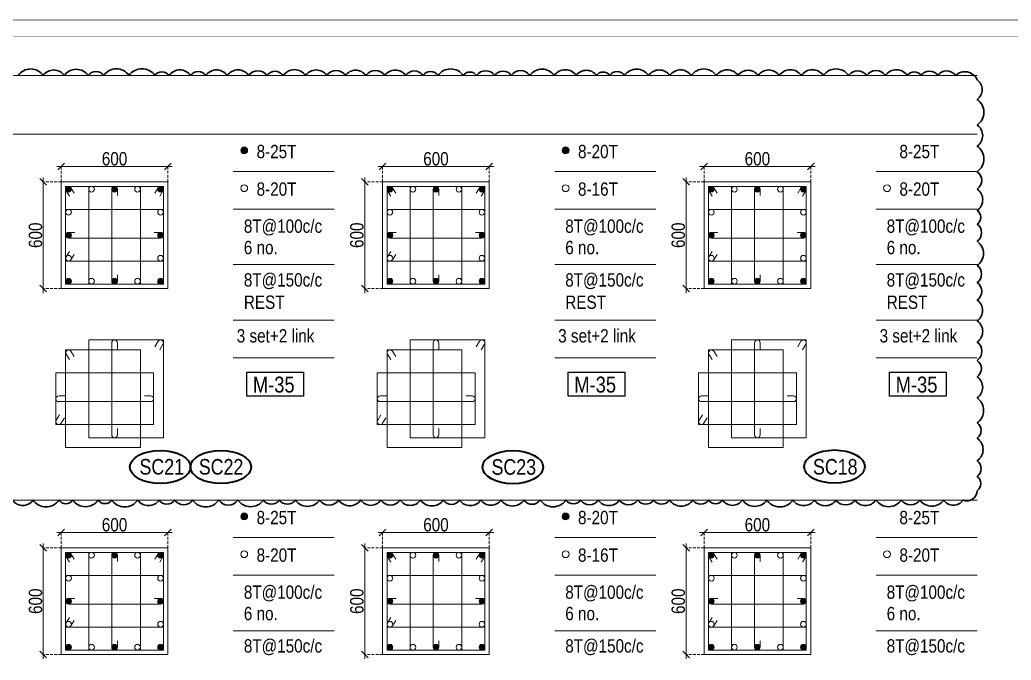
# Model space of a CAD drawing. Header units: millimetres. Extents: x 1112055 to 3390982, y -148532 to 766891.
# Drawn here: x 2200207 to 2222517, y -43327 to -28911 of the extents above; entities that cross this region are included whole.
import ezdxf
from ezdxf.enums import TextEntityAlignment as Align

# ---------------------------------------------------------------- set-up
doc = ezdxf.new("R2010")
doc.units = ezdxf.units.MM
doc.header["$PDMODE"] = 35
doc.header["$PDSIZE"] = -25
doc.linetypes.add('DASHED2', pattern=[0.375, 0.25, -0.125])
doc.linetypes.add('Hidden', pattern=[9.525, 6.35, -3.175])
for name, color, linetype, lineweight in [('B COL. SIZE DIM', 220, 'Continuous', 25), ('B COLSCH', 204, 'Continuous', 20), ('B COLUMN', 1, 'Hidden', 9), ('B STEEL', 34, 'Continuous', 15), ('B TITLE BLOCK', 250, 'Continuous', 0)]:
    doc.layers.add(name, color=color, linetype=linetype, lineweight=lineweight)
doc.layers.add('B TEXT', color=7, linetype='Continuous')
doc.styles.add('dim inside', font='romans.shx', dxfattribs={"width": 0.8, "height": 125})
doc.styles.add('SWINC', font='swissc.ttf')
doc.dimstyles.new('dim inside', dxfattribs={"dimtxt": 125, "dimasz": 100, "dimexe": 0, "dimexo": 0, "dimgap": 10, "dimtad": 0, "dimdec": 0, "dimzin": 0, "dimdsep": 46, "dimtxsty": 'dim inside', "dimblk": 'SMALL', "dimcen": 0.09, "dimadec": 0, "dimazin": 0, "dimtfac": 1, "dimtdec": 0, "dimtofl": 0, "dimtmove": 0, "dimatfit": 3, "dimfxl": 1, "dimtolj": 1, "dimtzin": 0, "dimarcsym": 2})

# ---------------------------------------------------------------- blocks, each defined once
blk = doc.blocks.new('_Oblique')
at = {"color": 0, "linetype": 'ByBlock', "lineweight": -2}
blk.add_line((-0.5, -0.5), (0.5, 0.5), dxfattribs=at)
blk = doc.blocks.new('*D4021')
at = {"layer": 'B COL. SIZE DIM', "color": 250, "lineweight": 9, "ltscale": 250, "transparency": 16777216}
blk.add_line((2208272, -40455), (2210872, -40455), dxfattribs=at)
at = {"layer": 'B COL. SIZE DIM', "color": 250, "linetype": 'DASHED2', "lineweight": 9, "ltscale": 250, "transparency": 16777216}
for p, q in [((2208372, -40800), (2208372, -40455)), ((2210772, -40800), (2210772, -40455))]:
    blk.add_line(p, q, dxfattribs=at)
at = {"layer": 'Defpoints', "color": 0, "transparency": 16777216}
for p in [(2210772, -40455), (2208372, -40800), (2210772, -40800)]:
    blk.add_point(p, dxfattribs=at)
at = {"layer": 'B COL. SIZE DIM', "color": 250, "lineweight": 9, "transparency": 16777216, "xscale": 150, "yscale": 150, "zscale": 150, "rotation": 180}
blk.add_blockref('_Oblique', (2208372, -40455), dxfattribs=at)
at = {"layer": 'B COL. SIZE DIM', "color": 250, "lineweight": 9, "transparency": 16777216, "xscale": 150, "yscale": 150, "zscale": 150}
blk.add_blockref('_Oblique', (2210772, -40455), dxfattribs=at)
at = {"layer": 'B COL. SIZE DIM', "color": 6, "transparency": 16777216, "insert": (2209572, -40280), "char_height": 300, "attachment_point": 5, "style": 'SWINC'}
blk.add_mtext('\\A1;600', dxfattribs=at)
blk = doc.blocks.new('*D4022')
at = {"layer": 'B COL. SIZE DIM', "color": 250, "lineweight": 9, "ltscale": 250, "transparency": 16777216}
blk.add_line((2207968, -40700), (2207968, -43300), dxfattribs=at)
at = {"layer": 'B COL. SIZE DIM', "color": 250, "linetype": 'DASHED2', "lineweight": 9, "ltscale": 250, "transparency": 16777216}
for p, q in [((2208372, -40800), (2207968, -40800)), ((2208372, -43200), (2207968, -43200))]:
    blk.add_line(p, q, dxfattribs=at)
at = {"layer": 'Defpoints', "color": 0, "transparency": 16777216}
for p in [(2208372, -40800), (2207968, -43200), (2208372, -43200)]:
    blk.add_point(p, dxfattribs=at)
at = {"layer": 'B COL. SIZE DIM', "color": 250, "lineweight": 9, "transparency": 16777216, "xscale": 150, "yscale": 150, "zscale": 150}
for p, rotation in [((2207968, -40800), 90), ((2207968, -43200), 270)]:
    blk.add_blockref('_Oblique', p, dxfattribs=dict(at, rotation=rotation))
at = {"layer": 'B COL. SIZE DIM', "color": 6, "transparency": 16777216, "insert": (2207793, -42000), "char_height": 300, "attachment_point": 5, "rotation": 90, "style": 'SWINC'}
blk.add_mtext('\\A1;600', dxfattribs=at)
blk = doc.blocks.new('*D3967')
at = {"layer": 'B COL. SIZE DIM', "color": 250, "lineweight": 9, "ltscale": 250, "transparency": 16777216}
blk.add_line((2201039, -40455), (2203639, -40455), dxfattribs=at)
at = {"layer": 'B COL. SIZE DIM', "color": 250, "linetype": 'DASHED2', "lineweight": 9, "ltscale": 250, "transparency": 16777216}
for p, q in [((2201139, -40800), (2201139, -40455)), ((2203539, -40800), (2203539, -40455))]:
    blk.add_line(p, q, dxfattribs=at)
at = {"layer": 'Defpoints', "color": 0, "transparency": 16777216}
for p in [(2203539, -40455), (2201139, -40800), (2203539, -40800)]:
    blk.add_point(p, dxfattribs=at)
at = {"layer": 'B COL. SIZE DIM', "color": 250, "lineweight": 9, "transparency": 16777216, "xscale": 150, "yscale": 150, "zscale": 150, "rotation": 180}
blk.add_blockref('_Oblique', (2201139, -40455), dxfattribs=at)
at = {"layer": 'B COL. SIZE DIM', "color": 250, "lineweight": 9, "transparency": 16777216, "xscale": 150, "yscale": 150, "zscale": 150}
blk.add_blockref('_Oblique', (2203539, -40455), dxfattribs=at)
at = {"layer": 'B COL. SIZE DIM', "color": 6, "transparency": 16777216, "insert": (2202339, -40280), "char_height": 300, "attachment_point": 5, "style": 'SWINC'}
blk.add_mtext('\\A1;600', dxfattribs=at)
blk = doc.blocks.new('*D3968')
at = {"layer": 'B COL. SIZE DIM', "color": 250, "lineweight": 9, "ltscale": 250, "transparency": 16777216}
blk.add_line((2200735, -40700), (2200735, -43300), dxfattribs=at)
at = {"layer": 'B COL. SIZE DIM', "color": 250, "linetype": 'DASHED2', "lineweight": 9, "ltscale": 250, "transparency": 16777216}
for p, q in [((2201139, -40800), (2200735, -40800)), ((2201139, -43200), (2200735, -43200))]:
    blk.add_line(p, q, dxfattribs=at)
at = {"layer": 'Defpoints', "color": 0, "transparency": 16777216}
for p in [(2201139, -40800), (2200735, -43200), (2201139, -43200)]:
    blk.add_point(p, dxfattribs=at)
at = {"layer": 'B COL. SIZE DIM', "color": 250, "lineweight": 9, "transparency": 16777216, "xscale": 150, "yscale": 150, "zscale": 150}
for p, rotation in [((2200735, -40800), 90), ((2200735, -43200), 270)]:
    blk.add_blockref('_Oblique', p, dxfattribs=dict(at, rotation=rotation))
at = {"layer": 'B COL. SIZE DIM', "color": 6, "transparency": 16777216, "insert": (2200560, -42000), "char_height": 300, "attachment_point": 5, "rotation": 90, "style": 'SWINC'}
blk.add_mtext('\\A1;600', dxfattribs=at)
blk = doc.blocks.new('*D3975')
at = {"layer": 'B COL. SIZE DIM', "color": 250, "lineweight": 9, "ltscale": 250, "transparency": 16777216}
blk.add_line((2215506, -40455), (2218106, -40455), dxfattribs=at)
at = {"layer": 'B COL. SIZE DIM', "color": 250, "linetype": 'DASHED2', "lineweight": 9, "ltscale": 250, "transparency": 16777216}
for p, q in [((2215606, -40800), (2215606, -40455)), ((2218006, -40800), (2218006, -40455))]:
    blk.add_line(p, q, dxfattribs=at)
at = {"layer": 'Defpoints', "color": 0, "transparency": 16777216}
for p in [(2218006, -40455), (2215606, -40800), (2218006, -40800)]:
    blk.add_point(p, dxfattribs=at)
at = {"layer": 'B COL. SIZE DIM', "color": 250, "lineweight": 9, "transparency": 16777216, "xscale": 150, "yscale": 150, "zscale": 150, "rotation": 180}
blk.add_blockref('_Oblique', (2215606, -40455), dxfattribs=at)
at = {"layer": 'B COL. SIZE DIM', "color": 250, "lineweight": 9, "transparency": 16777216, "xscale": 150, "yscale": 150, "zscale": 150}
blk.add_blockref('_Oblique', (2218006, -40455), dxfattribs=at)
at = {"layer": 'B COL. SIZE DIM', "color": 6, "transparency": 16777216, "insert": (2216806, -40280), "char_height": 300, "attachment_point": 5, "style": 'SWINC'}
blk.add_mtext('\\A1;600', dxfattribs=at)
blk = doc.blocks.new('*D3976')
at = {"layer": 'B COL. SIZE DIM', "color": 250, "lineweight": 9, "ltscale": 250, "transparency": 16777216}
blk.add_line((2215202, -40700), (2215202, -43300), dxfattribs=at)
at = {"layer": 'B COL. SIZE DIM', "color": 250, "linetype": 'DASHED2', "lineweight": 9, "ltscale": 250, "transparency": 16777216}
for p, q in [((2215606, -40800), (2215202, -40800)), ((2215606, -43200), (2215202, -43200))]:
    blk.add_line(p, q, dxfattribs=at)
at = {"layer": 'Defpoints', "color": 0, "transparency": 16777216}
for p in [(2215606, -40800), (2215202, -43200), (2215606, -43200)]:
    blk.add_point(p, dxfattribs=at)
at = {"layer": 'B COL. SIZE DIM', "color": 250, "lineweight": 9, "transparency": 16777216, "xscale": 150, "yscale": 150, "zscale": 150}
for p, rotation in [((2215202, -40800), 90), ((2215202, -43200), 270)]:
    blk.add_blockref('_Oblique', p, dxfattribs=dict(at, rotation=rotation))
at = {"layer": 'B COL. SIZE DIM', "color": 6, "transparency": 16777216, "insert": (2215027, -42000), "char_height": 300, "attachment_point": 5, "rotation": 90, "style": 'SWINC'}
blk.add_mtext('\\A1;600', dxfattribs=at)
blk = doc.blocks.new('*D3879')
at = {"layer": 'B COL. SIZE DIM', "color": 250, "lineweight": 9, "ltscale": 250, "transparency": 16777216}
blk.add_line((2208272, -32216), (2210872, -32216), dxfattribs=at)
at = {"layer": 'B COL. SIZE DIM', "color": 250, "linetype": 'DASHED2', "lineweight": 9, "ltscale": 250, "transparency": 16777216}
for p, q in [((2208372, -32561), (2208372, -32216)), ((2210772, -32561), (2210772, -32216))]:
    blk.add_line(p, q, dxfattribs=at)
at = {"layer": 'Defpoints', "color": 0, "transparency": 16777216}
for p in [(2210772, -32216), (2208372, -32561), (2210772, -32561)]:
    blk.add_point(p, dxfattribs=at)
at = {"layer": 'B COL. SIZE DIM', "color": 250, "lineweight": 9, "transparency": 16777216, "xscale": 150, "yscale": 150, "zscale": 150, "rotation": 180}
blk.add_blockref('_Oblique', (2208372, -32216), dxfattribs=at)
at = {"layer": 'B COL. SIZE DIM', "color": 250, "lineweight": 9, "transparency": 16777216, "xscale": 150, "yscale": 150, "zscale": 150}
blk.add_blockref('_Oblique', (2210772, -32216), dxfattribs=at)
at = {"layer": 'B COL. SIZE DIM', "color": 6, "transparency": 16777216, "insert": (2209572, -32041), "char_height": 300, "attachment_point": 5, "style": 'SWINC'}
blk.add_mtext('\\A1;600', dxfattribs=at)
blk = doc.blocks.new('*D3880')
at = {"layer": 'B COL. SIZE DIM', "color": 250, "lineweight": 9, "ltscale": 250, "transparency": 16777216}
blk.add_line((2207968, -32461), (2207968, -35061), dxfattribs=at)
at = {"layer": 'B COL. SIZE DIM', "color": 250, "linetype": 'DASHED2', "lineweight": 9, "ltscale": 250, "transparency": 16777216}
for p, q in [((2208372, -32561), (2207968, -32561)), ((2208372, -34961), (2207968, -34961))]:
    blk.add_line(p, q, dxfattribs=at)
at = {"layer": 'Defpoints', "color": 0, "transparency": 16777216}
for p in [(2208372, -32561), (2207968, -34961), (2208372, -34961)]:
    blk.add_point(p, dxfattribs=at)
at = {"layer": 'B COL. SIZE DIM', "color": 250, "lineweight": 9, "transparency": 16777216, "xscale": 150, "yscale": 150, "zscale": 150}
for p, rotation in [((2207968, -32561), 90), ((2207968, -34961), 270)]:
    blk.add_blockref('_Oblique', p, dxfattribs=dict(at, rotation=rotation))
at = {"layer": 'B COL. SIZE DIM', "color": 6, "transparency": 16777216, "insert": (2207793, -33761), "char_height": 300, "attachment_point": 5, "rotation": 90, "style": 'SWINC'}
blk.add_mtext('\\A1;600', dxfattribs=at)
blk = doc.blocks.new('*D3901')
at = {"layer": 'B COL. SIZE DIM', "color": 250, "lineweight": 9, "ltscale": 250, "transparency": 16777216}
blk.add_line((2201039, -32216), (2203639, -32216), dxfattribs=at)
at = {"layer": 'B COL. SIZE DIM', "color": 250, "linetype": 'DASHED2', "lineweight": 9, "ltscale": 250, "transparency": 16777216}
for p, q in [((2201139, -32561), (2201139, -32216)), ((2203539, -32561), (2203539, -32216))]:
    blk.add_line(p, q, dxfattribs=at)
at = {"layer": 'Defpoints', "color": 0, "transparency": 16777216}
for p in [(2203539, -32216), (2201139, -32561), (2203539, -32561)]:
    blk.add_point(p, dxfattribs=at)
at = {"layer": 'B COL. SIZE DIM', "color": 250, "lineweight": 9, "transparency": 16777216, "xscale": 150, "yscale": 150, "zscale": 150, "rotation": 180}
blk.add_blockref('_Oblique', (2201139, -32216), dxfattribs=at)
at = {"layer": 'B COL. SIZE DIM', "color": 250, "lineweight": 9, "transparency": 16777216, "xscale": 150, "yscale": 150, "zscale": 150}
blk.add_blockref('_Oblique', (2203539, -32216), dxfattribs=at)
at = {"layer": 'B COL. SIZE DIM', "color": 6, "transparency": 16777216, "insert": (2202339, -32041), "char_height": 300, "attachment_point": 5, "style": 'SWINC'}
blk.add_mtext('\\A1;600', dxfattribs=at)
blk = doc.blocks.new('*D3902')
at = {"layer": 'B COL. SIZE DIM', "color": 250, "lineweight": 9, "ltscale": 250, "transparency": 16777216}
blk.add_line((2200735, -32461), (2200735, -35061), dxfattribs=at)
at = {"layer": 'B COL. SIZE DIM', "color": 250, "linetype": 'DASHED2', "lineweight": 9, "ltscale": 250, "transparency": 16777216}
for p, q in [((2201139, -32561), (2200735, -32561)), ((2201139, -34961), (2200735, -34961))]:
    blk.add_line(p, q, dxfattribs=at)
at = {"layer": 'Defpoints', "color": 0, "transparency": 16777216}
for p in [(2201139, -32561), (2200735, -34961), (2201139, -34961)]:
    blk.add_point(p, dxfattribs=at)
at = {"layer": 'B COL. SIZE DIM', "color": 250, "lineweight": 9, "transparency": 16777216, "xscale": 150, "yscale": 150, "zscale": 150}
for p, rotation in [((2200735, -32561), 90), ((2200735, -34961), 270)]:
    blk.add_blockref('_Oblique', p, dxfattribs=dict(at, rotation=rotation))
at = {"layer": 'B COL. SIZE DIM', "color": 6, "transparency": 16777216, "insert": (2200560, -33761), "char_height": 300, "attachment_point": 5, "rotation": 90, "style": 'SWINC'}
blk.add_mtext('\\A1;600', dxfattribs=at)
blk = doc.blocks.new('*D3903')
at = {"layer": 'B COL. SIZE DIM', "color": 250, "lineweight": 9, "ltscale": 250, "transparency": 16777216}
blk.add_line((2215506, -32216), (2218106, -32216), dxfattribs=at)
at = {"layer": 'B COL. SIZE DIM', "color": 250, "linetype": 'DASHED2', "lineweight": 9, "ltscale": 250, "transparency": 16777216}
for p, q in [((2215606, -32561), (2215606, -32216)), ((2218006, -32561), (2218006, -32216))]:
    blk.add_line(p, q, dxfattribs=at)
at = {"layer": 'Defpoints', "color": 0, "transparency": 16777216}
for p in [(2218006, -32216), (2215606, -32561), (2218006, -32561)]:
    blk.add_point(p, dxfattribs=at)
at = {"layer": 'B COL. SIZE DIM', "color": 250, "lineweight": 9, "transparency": 16777216, "xscale": 150, "yscale": 150, "zscale": 150, "rotation": 180}
blk.add_blockref('_Oblique', (2215606, -32216), dxfattribs=at)
at = {"layer": 'B COL. SIZE DIM', "color": 250, "lineweight": 9, "transparency": 16777216, "xscale": 150, "yscale": 150, "zscale": 150}
blk.add_blockref('_Oblique', (2218006, -32216), dxfattribs=at)
at = {"layer": 'B COL. SIZE DIM', "color": 6, "transparency": 16777216, "insert": (2216806, -32041), "char_height": 300, "attachment_point": 5, "style": 'SWINC'}
blk.add_mtext('\\A1;600', dxfattribs=at)
blk = doc.blocks.new('*D3904')
at = {"layer": 'B COL. SIZE DIM', "color": 250, "lineweight": 9, "ltscale": 250, "transparency": 16777216}
blk.add_line((2215202, -32461), (2215202, -35061), dxfattribs=at)
at = {"layer": 'B COL. SIZE DIM', "color": 250, "linetype": 'DASHED2', "lineweight": 9, "ltscale": 250, "transparency": 16777216}
for p, q in [((2215606, -32561), (2215202, -32561)), ((2215606, -34961), (2215202, -34961))]:
    blk.add_line(p, q, dxfattribs=at)
at = {"layer": 'Defpoints', "color": 0, "transparency": 16777216}
for p in [(2215606, -32561), (2215202, -34961), (2215606, -34961)]:
    blk.add_point(p, dxfattribs=at)
at = {"layer": 'B COL. SIZE DIM', "color": 250, "lineweight": 9, "transparency": 16777216, "xscale": 150, "yscale": 150, "zscale": 150}
for p, rotation in [((2215202, -32561), 90), ((2215202, -34961), 270)]:
    blk.add_blockref('_Oblique', p, dxfattribs=dict(at, rotation=rotation))
at = {"layer": 'B COL. SIZE DIM', "color": 6, "transparency": 16777216, "insert": (2215027, -33761), "char_height": 300, "attachment_point": 5, "rotation": 90, "style": 'SWINC'}
blk.add_mtext('\\A1;600', dxfattribs=at)

msp = doc.modelspace()

# ---------------------------------------------------------------- hatches: boundary and pattern name
at = {"layer": 'B STEEL', "lineweight": 9, "ltscale": 0.5}
h = msp.add_hatch(color=34, dxfattribs=at)
edge = h.paths.add_edge_path()
edge.add_arc((2205257, -31851.4), 76.8, 0, 360)
h = msp.add_hatch(color=34, dxfattribs=at)
edge = h.paths.add_edge_path()
edge.add_arc((2212490.5, -31851.4), 76.8, 0, 360)
h = msp.add_hatch(color=34, dxfattribs=at)
edge = h.paths.add_edge_path()
edge.add_arc((2201302.6, -32724.6), 64, 0, 360)
h = msp.add_hatch(color=34, dxfattribs=at)
edge = h.paths.add_edge_path()
edge.add_arc((2202338.6, -32724.6), 64, 180, 540, ccw=False)
h = msp.add_hatch(color=34, dxfattribs=at)
edge = h.paths.add_edge_path()
edge.add_arc((2203374.6, -32724.6), 64, 180, 540, ccw=False)
h = msp.add_hatch(color=34, dxfattribs=at)
edge = h.paths.add_edge_path()
edge.add_arc((2208536.2, -32724.6), 64, 0, 360)
h = msp.add_hatch(color=34, dxfattribs=at)
edge = h.paths.add_edge_path()
edge.add_arc((2209572.2, -32724.6), 64, 180, 540, ccw=False)
h = msp.add_hatch(color=34, dxfattribs=at)
edge = h.paths.add_edge_path()
edge.add_arc((2210608.1, -32724.6), 64, 180, 540, ccw=False)
h = msp.add_hatch(color=34, dxfattribs=at)
edge = h.paths.add_edge_path()
edge.add_arc((2215769.7, -32724.6), 64, 0, 360)
h = msp.add_hatch(color=34, dxfattribs=at)
edge = h.paths.add_edge_path()
edge.add_arc((2216805.7, -32724.6), 64, 180, 540, ccw=False)
h = msp.add_hatch(color=34, dxfattribs=at)
edge = h.paths.add_edge_path()
edge.add_arc((2217841.7, -32724.6), 64, 180, 540, ccw=False)
h = msp.add_hatch(color=34, dxfattribs=at)
edge = h.paths.add_edge_path()
edge.add_arc((2201302.6, -33760.5), 64, 180, 540, ccw=False)
h = msp.add_hatch(color=34, dxfattribs=at)
edge = h.paths.add_edge_path()
edge.add_arc((2203374.6, -33760.5), 64, 180, 540, ccw=False)
h = msp.add_hatch(color=34, dxfattribs=at)
edge = h.paths.add_edge_path()
edge.add_arc((2208536.2, -33760.5), 64, 180, 540, ccw=False)
h = msp.add_hatch(color=34, dxfattribs=at)
edge = h.paths.add_edge_path()
edge.add_arc((2210608.1, -33760.5), 64, 180, 540, ccw=False)
h = msp.add_hatch(color=34, dxfattribs=at)
edge = h.paths.add_edge_path()
edge.add_arc((2215769.7, -33760.5), 64, 180, 540, ccw=False)
h = msp.add_hatch(color=34, dxfattribs=at)
edge = h.paths.add_edge_path()
edge.add_arc((2217841.7, -33760.5), 64, 180, 540, ccw=False)
h = msp.add_hatch(color=34, dxfattribs=at)
edge = h.paths.add_edge_path()
edge.add_arc((2201302.6, -34796.5), 64, 0, 360, ccw=False)
h = msp.add_hatch(color=34, dxfattribs=at)
edge = h.paths.add_edge_path()
edge.add_arc((2202338.6, -34796.5), 64, 180, 540, ccw=False)
h = msp.add_hatch(color=34, dxfattribs=at)
edge = h.paths.add_edge_path()
edge.add_arc((2203374.6, -34796.5), 64, -180, 180)
h = msp.add_hatch(color=34, dxfattribs=at)
edge = h.paths.add_edge_path()
edge.add_arc((2208536.2, -34796.5), 64, 0, 360, ccw=False)
h = msp.add_hatch(color=34, dxfattribs=at)
edge = h.paths.add_edge_path()
edge.add_arc((2209572.2, -34796.5), 64, 180, 540, ccw=False)
h = msp.add_hatch(color=34, dxfattribs=at)
edge = h.paths.add_edge_path()
edge.add_arc((2210608.1, -34796.5), 64, -180, 180)
h = msp.add_hatch(color=34, dxfattribs=at)
edge = h.paths.add_edge_path()
edge.add_arc((2215769.7, -34796.5), 64, 0, 360, ccw=False)
h = msp.add_hatch(color=34, dxfattribs=at)
edge = h.paths.add_edge_path()
edge.add_arc((2216805.7, -34796.5), 64, 180, 540, ccw=False)
h = msp.add_hatch(color=34, dxfattribs=at)
edge = h.paths.add_edge_path()
edge.add_arc((2217841.7, -34796.5), 64, -180, 180)
h = msp.add_hatch(color=34, dxfattribs=at)
edge = h.paths.add_edge_path()
edge.add_arc((2205257, -40091.2), 76.8, 0, 360)
h = msp.add_hatch(color=34, dxfattribs=at)
edge = h.paths.add_edge_path()
edge.add_arc((2212490.5, -40091.2), 76.8, 0, 360)
h = msp.add_hatch(color=34, dxfattribs=at)
edge = h.paths.add_edge_path()
edge.add_arc((2201302.6, -40964.4), 64, 0, 360)
h = msp.add_hatch(color=34, dxfattribs=at)
edge = h.paths.add_edge_path()
edge.add_arc((2202338.6, -40964.4), 64, 180, 540, ccw=False)
h = msp.add_hatch(color=34, dxfattribs=at)
edge = h.paths.add_edge_path()
edge.add_arc((2203374.6, -40964.4), 64, 180, 540, ccw=False)
h = msp.add_hatch(color=34, dxfattribs=at)
edge = h.paths.add_edge_path()
edge.add_arc((2208536.2, -40964.4), 64, 0, 360)
h = msp.add_hatch(color=34, dxfattribs=at)
edge = h.paths.add_edge_path()
edge.add_arc((2209572.2, -40964.4), 64, 180, 540, ccw=False)
h = msp.add_hatch(color=34, dxfattribs=at)
edge = h.paths.add_edge_path()
edge.add_arc((2210608.1, -40964.4), 64, 180, 540, ccw=False)
h = msp.add_hatch(color=34, dxfattribs=at)
edge = h.paths.add_edge_path()
edge.add_arc((2215769.7, -40964.4), 64, 0, 360)
h = msp.add_hatch(color=34, dxfattribs=at)
edge = h.paths.add_edge_path()
edge.add_arc((2216805.7, -40964.4), 64, 180, 540, ccw=False)
h = msp.add_hatch(color=34, dxfattribs=at)
edge = h.paths.add_edge_path()
edge.add_arc((2217841.7, -40964.4), 64, 180, 540, ccw=False)
h = msp.add_hatch(color=34, dxfattribs=at)
edge = h.paths.add_edge_path()
edge.add_arc((2201302.6, -42000.4), 64, 180, 540, ccw=False)
h = msp.add_hatch(color=34, dxfattribs=at)
edge = h.paths.add_edge_path()
edge.add_arc((2203374.6, -42000.4), 64, 180, 540, ccw=False)
h = msp.add_hatch(color=34, dxfattribs=at)
edge = h.paths.add_edge_path()
edge.add_arc((2208536.2, -42000.4), 64, 180, 540, ccw=False)
h = msp.add_hatch(color=34, dxfattribs=at)
edge = h.paths.add_edge_path()
edge.add_arc((2210608.1, -42000.4), 64, 180, 540, ccw=False)
h = msp.add_hatch(color=34, dxfattribs=at)
edge = h.paths.add_edge_path()
edge.add_arc((2215769.7, -42000.4), 64, 180, 540, ccw=False)
h = msp.add_hatch(color=34, dxfattribs=at)
edge = h.paths.add_edge_path()
edge.add_arc((2217841.7, -42000.4), 64, 180, 540, ccw=False)
h = msp.add_hatch(color=34, dxfattribs=at)
edge = h.paths.add_edge_path()
edge.add_arc((2201302.6, -43036.4), 64, 0, 360, ccw=False)
h = msp.add_hatch(color=34, dxfattribs=at)
edge = h.paths.add_edge_path()
edge.add_arc((2202338.6, -43036.4), 64, 180, 540, ccw=False)
h = msp.add_hatch(color=34, dxfattribs=at)
edge = h.paths.add_edge_path()
edge.add_arc((2203374.6, -43036.4), 64, -180, 180)
h = msp.add_hatch(color=34, dxfattribs=at)
edge = h.paths.add_edge_path()
edge.add_arc((2208536.2, -43036.4), 64, 0, 360, ccw=False)
h = msp.add_hatch(color=34, dxfattribs=at)
edge = h.paths.add_edge_path()
edge.add_arc((2209572.2, -43036.4), 64, 180, 540, ccw=False)
h = msp.add_hatch(color=34, dxfattribs=at)
edge = h.paths.add_edge_path()
edge.add_arc((2210608.1, -43036.4), 64, -180, 180)
h = msp.add_hatch(color=34, dxfattribs=at)
edge = h.paths.add_edge_path()
edge.add_arc((2215769.7, -43036.4), 64, 0, 360, ccw=False)
h = msp.add_hatch(color=34, dxfattribs=at)
edge = h.paths.add_edge_path()
edge.add_arc((2216805.7, -43036.4), 64, 180, 540, ccw=False)
h = msp.add_hatch(color=34, dxfattribs=at)
edge = h.paths.add_edge_path()
edge.add_arc((2217841.7, -43036.4), 64, -180, 180)

# ---------------------------------------------------------------- linework, layer by layer
at = {"color": 2, "lineweight": 30}
msp.add_lwpolyline([(2200168.9, -30164, -0.5205671), (2200734.2, -30164, -0.5205671), (2201208.1, -30164, -0.5205671), (2201745.1, -30164, -0.5205671), (2202095.8, -30164, -0.5205671), (2202667, -30164, -0.5205671), (2203247, -30164, -0.5205671), (2203564.6, -30164, -0.5205671), (2204050.3, -30164, -0.5205671), (2204392, -30164, -0.5205671), (2204875.2, -30164, -0.5205671), (2205357.7, -30164, -0.5205671), (2205768.2, -30164, -0.5205671), (2206134.5, -30164, -0.5205671), (2206638.7, -30164, -0.5205671), (2207114.5, -30164, -0.5205671), (2207537.8, -30164, -0.5205671), (2207993, -30164, -0.5205671), (2208423.7, -30164, -0.5205671), (2208889.9, -30164, -0.5205671), (2209279.4, -30164, -0.5205671), (2209618.9, -30164, -0.5205671), (2210187.6, -30164, -0.5205671), (2210486, -30164, -0.5205671), (2210895.7, -30164, -0.5205671), (2211267.3, -30164, -0.5205671), (2211684.1, -30164, -0.5205671), (2212233.4, -30164, -0.5205671), (2212731.9, -30164, -0.5205671), (2213183, -30164, -0.5205671), (2213480.8, -30164, -0.5205671), (2213814.6, -30164, -0.5205671), (2214359.6, -30164, -0.5205671), (2214836.7, -30164, -0.5205671), (2215318.9, -30164, -0.5205671), (2215882.8, -30164, -0.5205671), (2216371.3, -30164, -0.5205671), (2216821.8, -30164, -0.5205671), (2217297.7, -30164, -0.5205671), (2217795, -30164, -0.5205671), (2218292.1, -30164, -0.5205671), (2218858.5, -30164, -0.5205671), (2219264.9, -30164, -0.5205671), (2219689.2, -30164, -0.5205671), (2220182, -30164, -0.5205671), (2220490.8, -30164, -0.5205671), (2220863.3, -30164, -0.5205671), (2221263.9, -30164, -0.5205671), (2221752.2, -30261.1, -0.5205671), (2221752.2, -30702.3, -0.5205671), (2221752.2, -31279.7, -0.5205671), (2221752.2, -31754.6, -0.5205671), (2221752.2, -32329.9, -0.5205671), (2221752.2, -32720.6, -0.5205671), (2221752.2, -33202.1, -0.5205671), (2221752.2, -33512.7, -0.5205671), (2221752.2, -33897.6, -0.5205671), (2221752.2, -34442.3, -0.5205671), (2221752.2, -34826.2, -0.5205671), (2221752.2, -35221.7, -0.5205671), (2221752.2, -35685, -0.5205671), (2221752.2, -36164.1, -0.5205671), (2221752.2, -36578.2, -0.5205671), (2221752.2, -36947.2, -0.5205671), (2221752.2, -37423.2, -0.5205671), (2221752.2, -37984.4, -0.5205671), (2221752.2, -38328.5, -0.5205671), (2221752.2, -38839.2, -0.5205671), (2221752.2, -39192.8, -0.5205671), (2221752.2, -39511, -0.5205671), (2221436.7, -39722.9, -0.5205671), (2220996.8, -39722.9, -0.5205671), (2220465.7, -39722.9, -0.5205671), (2220044.7, -39722.9, -0.5205671), (2219474, -39722.9, -0.5205671), (2219000, -39722.9, -0.5205671), (2218577.1, -39722.9, -0.5205671), (2218088.4, -39722.9, -0.5205671), (2217606.3, -39722.9, -0.5205671), (2217017.4, -39722.9, -0.5205671), (2216472.3, -39722.9, -0.5205671), (2216017.9, -39722.9, -0.5205671), (2215707.7, -39722.9, -0.5205671), (2215353.1, -39722.9, -0.5205671), (2214828.8, -39722.9, -0.5205671), (2214469.3, -39722.9, -0.5205671), (2214114.4, -39722.9, -0.5205671), (2213702.3, -39722.9, -0.5205671), (2213225.6, -39722.9, -0.5205671), (2212827.5, -39722.9, -0.5205671), (2212497, -39722.9, -0.5205671), (2211917.7, -39722.9, -0.5205671), (2211553.8, -39722.9, -0.5205671), (2211036.2, -39722.9, -0.5205671), (2210583, -39722.9, -0.5205671), (2210106.1, -39722.9, -0.5205671), (2209736.7, -39722.9, -0.5205671), (2209225.5, -39722.9, -0.5205671), (2208764.4, -39722.9, -0.5205671), (2208334.3, -39722.9, -0.5205671), (2207879.6, -39722.9, -0.5205671), (2207381.6, -39722.9, -0.5205671), (2206951.9, -39722.9, -0.5205671), (2206410.6, -39722.9, -0.5205671), (2206048.4, -39722.9, -0.5205671), (2205688.5, -39722.9, -0.5205671), (2205113.2, -39722.9, -0.5205671), (2204685.8, -39722.9, -0.5205671), (2204094.1, -39722.9, -0.5205671), (2203694.9, -39722.9, -0.5205671), (2203339.6, -39722.9, -0.5205671), (2202862.9, -39722.9, -0.5205671), (2202274.7, -39722.9, -0.5205671), (2201971, -39722.9, -0.5205671), (2201398.9, -39722.9, -0.5205671), (2201088.6, -39722.9, -0.5205671), (2200505.1, -39722.9, -0.5205671), (2200041.8, -39722.9, -0.5205671)], format="xyb", dxfattribs=at)
at = {"layer": 'B COLSCH', "color": 250, "lineweight": 0}
for p, q in [((2079654.2, -30164), (2221752.2, -30164)), ((2079654.2, -31483.1), (2221752.2, -31483.1)), ((2205010.7, -32328.1), (2207285.1, -32328.1)), ((2212244.2, -32328.1), (2214518.6, -32328.1)), ((2219477.8, -32328.1), (2221752.2, -32328.1)), ((2205010.7, -33173), (2207285.1, -33173)), ((2212244.2, -33173), (2214518.6, -33173)), ((2219477.8, -33173), (2221752.2, -33173)), ((2205010.7, -34422.8), (2207285.1, -34422.8)), ((2212244.2, -34422.8), (2214518.6, -34422.8)), ((2219477.8, -34422.8), (2221752.2, -34422.8)), ((2205010.7, -35672.6), (2207285.1, -35672.6)), ((2212244.2, -35672.6), (2214518.6, -35672.6)), ((2219477.8, -35672.6), (2221752.2, -35672.6)), ((2205010.7, -36517.6), (2207285.1, -36517.6)), ((2212244.2, -36517.6), (2214518.6, -36517.6)), ((2219477.8, -36517.6), (2221752.2, -36517.6)), ((2079654.2, -39722.9), (2221752.2, -39722.9)), ((2205010.7, -40567.9), (2207285.1, -40567.9)), ((2212244.2, -40567.9), (2214518.6, -40567.9)), ((2219477.8, -40567.9), (2221752.2, -40567.9)), ((2205010.7, -41412.9), (2207285.1, -41412.9)), ((2212244.2, -41412.9), (2214518.6, -41412.9)), ((2219477.8, -41412.9), (2221752.2, -41412.9)), ((2205010.7, -42662.7), (2207285.1, -42662.7)), ((2212244.2, -42662.7), (2214518.6, -42662.7)), ((2219477.8, -42662.7), (2221752.2, -42662.7))]:
    msp.add_line(p, q, dxfattribs=at)
at = {"layer": 'B COLUMN', "color": 1, "linetype": 'ByBlock', "lineweight": 20}
for points in [[(2201138.6, -34960.5), (2203538.6, -34960.5), (2203538.6, -32560.5), (2201138.6, -32560.5)], [(2208372.2, -34960.5), (2210772.2, -34960.5), (2210772.2, -32560.5), (2208372.2, -32560.5)], [(2215605.7, -34960.5), (2218005.7, -34960.5), (2218005.7, -32560.5), (2215605.7, -32560.5)], [(2201138.6, -43200.4), (2203538.6, -43200.4), (2203538.6, -40800.4), (2201138.6, -40800.4)], [(2208372.2, -43200.4), (2210772.2, -43200.4), (2210772.2, -40800.4), (2208372.2, -40800.4)], [(2215605.7, -43200.4), (2218005.7, -43200.4), (2218005.7, -40800.4), (2215605.7, -40800.4)]]:
    msp.add_lwpolyline(points, close=True, dxfattribs=at)
at = {"layer": 'B STEEL', "color": 34, "lineweight": 9, "ltscale": 0.5}
for points in [[(2201322.9, -32879.6), (2201248.1, -32758.1, -1), (2201357.2, -32691), (2201431.9, -32812.5)], [(2202402.6, -34653.9), (2202402.6, -34796.5, -1), (2202274.6, -34796.5), (2202274.6, -32724.6, -1), (2202402.6, -32724.6), (2202402.6, -32867.2)], [(2203354.3, -32879.6), (2203429.1, -32758.1, 1), (2203320.1, -32691), (2203245.3, -32812.5)], [(2208556.4, -32879.6), (2208481.7, -32758.1, -1), (2208590.7, -32691), (2208665.5, -32812.5)], [(2209636.2, -34653.9), (2209636.2, -34796.5, -1), (2209508.1, -34796.5), (2209508.1, -32724.6, -1), (2209636.2, -32724.6), (2209636.2, -32867.2)], [(2210587.9, -32879.6), (2210662.7, -32758.1, 1), (2210553.6, -32691), (2210478.8, -32812.5)], [(2215790, -32879.6), (2215715.2, -32758.1, -1), (2215824.2, -32691), (2215899, -32812.5)], [(2216869.7, -34653.9), (2216869.7, -34796.5, -1), (2216741.7, -34796.5), (2216741.7, -32724.6, -1), (2216869.7, -32724.6), (2216869.7, -32867.2)], [(2217821.4, -32879.6), (2217896.2, -32758.1, 1), (2217787.2, -32691), (2217712.4, -32812.5)], [(2203231.9, -33696.5), (2203374.6, -33696.5, -1), (2203374.6, -33824.6), (2201302.6, -33824.6, -1), (2201302.6, -33696.5), (2201445.3, -33696.5)], [(2210465.5, -33696.5), (2210608.1, -33696.5, -1), (2210608.1, -33824.6), (2208536.2, -33824.6, -1), (2208536.2, -33696.5), (2208678.8, -33696.5)], [(2217699, -33696.5), (2217841.7, -33696.5, -1), (2217841.7, -33824.6), (2215769.7, -33824.6, -1), (2215769.7, -33696.5), (2215912.4, -33696.5)], [(2201322.9, -34123.5), (2201248.1, -34245, 1), (2201357.2, -34312.1), (2201431.9, -34190.6)], [(2208556.4, -34123.5), (2208481.7, -34245, 1), (2208590.7, -34312.1), (2208665.5, -34190.6)], [(2215790, -34123.5), (2215715.2, -34245, 1), (2215824.2, -34312.1), (2215899, -34190.6)], [(2202402.6, -38111.6), (2202402.6, -38254.3, -1), (2202274.6, -38254.3), (2202274.6, -36182.3, -1), (2202402.6, -36182.3), (2202402.6, -36325)], [(2203354.3, -36337.4), (2203429.1, -36215.9, 1), (2203320.1, -36148.8), (2203245.3, -36270.3)], [(2209636.2, -38111.6), (2209636.2, -38254.3, -1), (2209508.1, -38254.3), (2209508.1, -36182.3, -1), (2209636.2, -36182.3), (2209636.2, -36325)], [(2210587.9, -36337.4), (2210662.7, -36215.9, 1), (2210553.6, -36148.8), (2210478.8, -36270.3)], [(2216869.7, -38111.6), (2216869.7, -38254.3, -1), (2216741.7, -38254.3), (2216741.7, -36182.3, -1), (2216869.7, -36182.3), (2216869.7, -36325)], [(2217821.4, -36337.4), (2217896.2, -36215.9, 1), (2217787.2, -36148.8), (2217712.4, -36270.3)], [(2201322.9, -36560.4), (2201248.1, -36439, -1), (2201357.2, -36371.8), (2201431.9, -36493.3)], [(2208556.4, -36560.4), (2208481.7, -36439, -1), (2208590.7, -36371.8), (2208665.5, -36493.3)], [(2215790, -36560.4), (2215715.2, -36439, -1), (2215824.2, -36371.8), (2215899, -36493.3)], [(2203010.7, -37377.4), (2203153.3, -37377.4, -1), (2203153.3, -37505.4), (2201081.3, -37505.4, -1), (2201081.3, -37377.4), (2201224, -37377.4)], [(2210244.2, -37377.4), (2210386.9, -37377.4, -1), (2210386.9, -37505.4), (2208314.9, -37505.4, -1), (2208314.9, -37377.4), (2208457.5, -37377.4)], [(2217477.8, -37377.4), (2217620.4, -37377.4, -1), (2217620.4, -37505.4), (2215548.4, -37505.4, -1), (2215548.4, -37377.4), (2215691.1, -37377.4)], [(2201101.6, -37804.3), (2201026.8, -37925.8, 1), (2201135.9, -37992.9), (2201210.6, -37871.4)], [(2208335.1, -37804.3), (2208260.4, -37925.8, 1), (2208369.4, -37992.9), (2208444.2, -37871.4)], [(2215568.7, -37804.3), (2215493.9, -37925.8, 1), (2215603, -37992.9), (2215677.7, -37871.4)], [(2201322.9, -41119.4), (2201248.1, -40998, -1), (2201357.2, -40930.8), (2201431.9, -41052.3)], [(2202402.6, -42893.7), (2202402.6, -43036.4, -1), (2202274.6, -43036.4), (2202274.6, -40964.4, -1), (2202402.6, -40964.4), (2202402.6, -41107)], [(2203354.3, -41119.4), (2203429.1, -40998, 1), (2203320.1, -40930.8), (2203245.3, -41052.3)], [(2208556.4, -41119.4), (2208481.7, -40998, -1), (2208590.7, -40930.8), (2208665.5, -41052.3)], [(2209636.2, -42893.7), (2209636.2, -43036.4, -1), (2209508.1, -43036.4), (2209508.1, -40964.4, -1), (2209636.2, -40964.4), (2209636.2, -41107)], [(2210587.9, -41119.4), (2210662.7, -40998, 1), (2210553.6, -40930.8), (2210478.8, -41052.3)], [(2215790, -41119.4), (2215715.2, -40998, -1), (2215824.2, -40930.8), (2215899, -41052.3)], [(2216869.7, -42893.7), (2216869.7, -43036.4, -1), (2216741.7, -43036.4), (2216741.7, -40964.4, -1), (2216869.7, -40964.4), (2216869.7, -41107)], [(2217821.4, -41119.4), (2217896.2, -40998, 1), (2217787.2, -40930.8), (2217712.4, -41052.3)], [(2203231.9, -41936.4), (2203374.6, -41936.4, -1), (2203374.6, -42064.4), (2201302.6, -42064.4, -1), (2201302.6, -41936.4), (2201445.3, -41936.4)], [(2210465.5, -41936.4), (2210608.1, -41936.4, -1), (2210608.1, -42064.4), (2208536.2, -42064.4, -1), (2208536.2, -41936.4), (2208678.8, -41936.4)], [(2217699, -41936.4), (2217841.7, -41936.4, -1), (2217841.7, -42064.4), (2215769.7, -42064.4, -1), (2215769.7, -41936.4), (2215912.4, -41936.4)], [(2201322.9, -42363.3), (2201248.1, -42484.8, 1), (2201357.2, -42551.9), (2201431.9, -42430.4)], [(2208556.4, -42363.3), (2208481.7, -42484.8, 1), (2208590.7, -42551.9), (2208665.5, -42430.4)], [(2215790, -42363.3), (2215715.2, -42484.8, 1), (2215824.2, -42551.9), (2215899, -42430.4)]]:
    msp.add_lwpolyline(points, format="xyb", dxfattribs=at)
for points in [[(2202920.6, -32660.5), (2202920.6, -34860.5), (2201238.6, -34860.5), (2201238.6, -32660.5)], [(2203438.6, -32660.5), (2203438.6, -34860.5), (2201756.6, -34860.5), (2201756.6, -32660.5)], [(2210154.2, -32660.5), (2210154.2, -34860.5), (2208472.2, -34860.5), (2208472.2, -32660.5)], [(2210672.2, -32660.5), (2210672.2, -34860.5), (2208990.1, -34860.5), (2208990.1, -32660.5)], [(2217387.7, -32660.5), (2217387.7, -34860.5), (2215705.7, -34860.5), (2215705.7, -32660.5)], [(2217905.7, -32660.5), (2217905.7, -34860.5), (2216223.7, -34860.5), (2216223.7, -32660.5)], [(2201238.6, -34342.5), (2203438.6, -34342.5), (2203438.6, -33178.5), (2201238.6, -33178.5)], [(2208472.2, -34342.5), (2210672.2, -34342.5), (2210672.2, -33178.5), (2208472.2, -33178.5)], [(2215705.7, -34342.5), (2217905.7, -34342.5), (2217905.7, -33178.5), (2215705.7, -33178.5)], [(2203438.6, -36118.3), (2203438.6, -38318.3), (2201756.6, -38318.3), (2201756.6, -36118.3)], [(2210672.2, -36118.3), (2210672.2, -38318.3), (2208990.1, -38318.3), (2208990.1, -36118.3)], [(2217905.7, -36118.3), (2217905.7, -38318.3), (2216223.7, -38318.3), (2216223.7, -36118.3)], [(2202920.6, -36341.4), (2202920.6, -38541.4), (2201238.6, -38541.4), (2201238.6, -36341.4)], [(2210154.2, -36341.4), (2210154.2, -38541.4), (2208472.2, -38541.4), (2208472.2, -36341.4)], [(2217387.7, -36341.4), (2217387.7, -38541.4), (2215705.7, -38541.4), (2215705.7, -36341.4)], [(2201017.3, -38023.4), (2203217.3, -38023.4), (2203217.3, -36859.4), (2201017.3, -36859.4)], [(2208250.9, -38023.4), (2210450.9, -38023.4), (2210450.9, -36859.4), (2208250.9, -36859.4)], [(2215484.4, -38023.4), (2217684.4, -38023.4), (2217684.4, -36859.4), (2215484.4, -36859.4)], [(2202920.6, -40900.4), (2202920.6, -43100.4), (2201238.6, -43100.4), (2201238.6, -40900.4)], [(2203438.6, -40900.4), (2203438.6, -43100.4), (2201756.6, -43100.4), (2201756.6, -40900.4)], [(2210154.2, -40900.4), (2210154.2, -43100.4), (2208472.2, -43100.4), (2208472.2, -40900.4)], [(2210672.2, -40900.4), (2210672.2, -43100.4), (2208990.1, -43100.4), (2208990.1, -40900.4)], [(2217387.7, -40900.4), (2217387.7, -43100.4), (2215705.7, -43100.4), (2215705.7, -40900.4)], [(2217905.7, -40900.4), (2217905.7, -43100.4), (2216223.7, -43100.4), (2216223.7, -40900.4)], [(2201238.6, -42582.4), (2203438.6, -42582.4), (2203438.6, -41418.4), (2201238.6, -41418.4)], [(2208472.2, -42582.4), (2210672.2, -42582.4), (2210672.2, -41418.4), (2208472.2, -41418.4)], [(2215705.7, -42582.4), (2217905.7, -42582.4), (2217905.7, -41418.4), (2215705.7, -41418.4)]]:
    msp.add_lwpolyline(points, close=True, dxfattribs=at)
for centre, radius in [((2205257, -31851.4), 76.8), ((2212490.5, -31851.4), 76.8), ((2201302.6, -32724.6), 64), ((2201820.6, -32724.6), 64), ((2202338.6, -32724.6), 64), ((2202856.6, -32724.6), 64), ((2203374.6, -32724.6), 64), ((2205257, -32701.6), 76.8), ((2208536.2, -32724.6), 64), ((2209054.2, -32724.6), 64), ((2209572.2, -32724.6), 64), ((2210090.1, -32724.6), 64), ((2210608.1, -32724.6), 64), ((2212490.5, -32701.6), 76.8), ((2215769.7, -32724.6), 64), ((2216287.7, -32724.6), 64), ((2216805.7, -32724.6), 64), ((2217323.7, -32724.6), 64), ((2217841.7, -32724.6), 64), ((2219724.1, -32701.6), 76.8), ((2201302.6, -33242.5), 64), ((2203374.6, -33242.5), 64), ((2208536.2, -33242.5), 64), ((2210608.1, -33242.5), 64), ((2215769.7, -33242.5), 64), ((2217841.7, -33242.5), 64), ((2201302.6, -33760.5), 64), ((2203374.6, -33760.5), 64), ((2208536.2, -33760.5), 64), ((2210608.1, -33760.5), 64), ((2215769.7, -33760.5), 64), ((2217841.7, -33760.5), 64), ((2201302.6, -34278.5), 64), ((2203374.6, -34278.5), 64), ((2208536.2, -34278.5), 64), ((2210608.1, -34278.5), 64), ((2215769.7, -34278.5), 64), ((2217841.7, -34278.5), 64), ((2201302.6, -34796.5), 64), ((2201820.6, -34796.5), 64), ((2202338.6, -34796.5), 64), ((2202856.6, -34796.5), 64), ((2203374.6, -34796.5), 64), ((2208536.2, -34796.5), 64), ((2209054.2, -34796.5), 64), ((2209572.2, -34796.5), 64), ((2210090.1, -34796.5), 64), ((2210608.1, -34796.5), 64), ((2215769.7, -34796.5), 64), ((2216287.7, -34796.5), 64), ((2216805.7, -34796.5), 64), ((2217323.7, -34796.5), 64), ((2217841.7, -34796.5), 64), ((2205257, -40091.2), 76.8), ((2212490.5, -40091.2), 76.8), ((2201302.6, -40964.4), 64), ((2201820.6, -40964.4), 64), ((2202338.6, -40964.4), 64), ((2202856.6, -40964.4), 64), ((2203374.6, -40964.4), 64), ((2205257, -40941.5), 76.8), ((2208536.2, -40964.4), 64), ((2209054.2, -40964.4), 64), ((2209572.2, -40964.4), 64), ((2210090.1, -40964.4), 64), ((2210608.1, -40964.4), 64), ((2212490.5, -40941.5), 76.8), ((2215769.7, -40964.4), 64), ((2216287.7, -40964.4), 64), ((2216805.7, -40964.4), 64), ((2217323.7, -40964.4), 64), ((2217841.7, -40964.4), 64), ((2219724.1, -40941.5), 76.8), ((2201302.6, -41482.4), 64), ((2203374.6, -41482.4), 64), ((2208536.2, -41482.4), 64), ((2210608.1, -41482.4), 64), ((2215769.7, -41482.4), 64), ((2217841.7, -41482.4), 64), ((2201302.6, -42000.4), 64), ((2203374.6, -42000.4), 64), ((2208536.2, -42000.4), 64), ((2210608.1, -42000.4), 64), ((2215769.7, -42000.4), 64), ((2217841.7, -42000.4), 64), ((2201302.6, -42518.4), 64), ((2203374.6, -42518.4), 64), ((2208536.2, -42518.4), 64), ((2210608.1, -42518.4), 64), ((2215769.7, -42518.4), 64), ((2217841.7, -42518.4), 64), ((2201302.6, -43036.4), 64), ((2201820.6, -43036.4), 64), ((2202338.6, -43036.4), 64), ((2202856.6, -43036.4), 64), ((2203374.6, -43036.4), 64), ((2208536.2, -43036.4), 64), ((2209054.2, -43036.4), 64), ((2209572.2, -43036.4), 64), ((2210090.1, -43036.4), 64), ((2210608.1, -43036.4), 64), ((2215769.7, -43036.4), 64), ((2216287.7, -43036.4), 64), ((2216805.7, -43036.4), 64), ((2217323.7, -43036.4), 64), ((2217841.7, -43036.4), 64)]:
    msp.add_circle(centre, radius, dxfattribs=at)
at = {"layer": 'B TEXT', "color": 1}
for points in [[(2205314.4, -36846.6), (2206589, -36846.6), (2206589, -37384.6), (2205314.4, -37384.6)], [(2212547.9, -36846.6), (2213822.5, -36846.6), (2213822.5, -37384.6), (2212547.9, -37384.6)], [(2219781.5, -36846.6), (2221056, -36846.6), (2221056, -37384.6), (2219781.5, -37384.6)]]:
    msp.add_lwpolyline(points, close=True, dxfattribs=at)
at = {"layer": 'B TEXT', "color": 1, "lineweight": 40}
for centre in [(2218542.1, -38969.5), (2203367.5, -38977.8), (2204730, -38977.8), (2211301.5, -38981.1)]:
    msp.add_ellipse(centre, major_axis=(681.3, 0), ratio=0.5492639, dxfattribs=at)
at = {"layer": 'B TITLE BLOCK', "color": 1, "const_width": 8.39}
msp.add_lwpolyline([(2078533.1, -28915.4), (2078533.1, -113961.8), (2233932.1, -113961.8), (2233932.1, -28915.4)], close=True, dxfattribs=at)
at = {"layer": 'B TITLE BLOCK', "color": 250, "lineweight": 0, "const_width": 8.39}
msp.add_lwpolyline([(2078906.8, -29289.1), (2078906.8, -113588.1), (2233558.4, -113588.1), (2233558.4, -29289.1)], close=True, dxfattribs=at)

# ---------------------------------------------------------------- texts
at = {"layer": 'B TEXT', "style": 'SWINC'}
for s, p in [('8-25T', (2205535.5, -32025.9)), ('8-20T', (2212769, -32025.9)), ('8-25T', (2220002.6, -32025.9)), ('8-20T', (2205535.5, -32870.9)), ('8-16T', (2212769, -32870.9)), ('8-20T', (2220002.6, -32870.9)), ('8T@100c/c', (2205248.6, -33705.8)), ('8T@100c/c', (2212482.1, -33705.8)), ('8T@100c/c', (2219715.7, -33705.8)), ('6 no.', (2205248.6, -34187.5)), ('6 no.', (2212482.1, -34187.5)), ('6 no.', (2219715.7, -34187.5)), ('8T@150c/c', (2205248.6, -34915.7)), ('8T@150c/c', (2212482.1, -34915.7)), ('8T@150c/c', (2219715.7, -34915.7)), ('REST', (2205248.6, -35418)), ('REST', (2212482.1, -35418)), ('REST', (2219715.7, -35418)), ('3 set+2 link', (2205088.9, -36175.1)), ('3 set+2 link', (2212322.5, -36175.1)), ('3 set+2 link', (2219556, -36175.1)), ('8-25T', (2205535.5, -40265.8)), ('8-20T', (2212769, -40265.8)), ('8-25T', (2220002.6, -40265.8)), ('8-20T', (2205535.5, -41110.8)), ('8-16T', (2212769, -41110.8)), ('8-20T', (2220002.6, -41110.8)), ('8T@100c/c', (2205248.6, -41945.6)), ('8T@100c/c', (2212482.1, -41945.6)), ('8T@100c/c', (2219715.7, -41945.6)), ('6 no.', (2205248.6, -42427.4)), ('6 no.', (2212482.1, -42427.4)), ('6 no.', (2219715.7, -42427.4)), ('8T@150c/c', (2205248.6, -43155.5)), ('8T@150c/c', (2212482.1, -43155.5)), ('8T@150c/c', (2219715.7, -43155.5))]:
    msp.add_text(s, height=300, dxfattribs=at).set_placement(p)
at = {"layer": 'B TEXT', "color": 1, "style": 'SWINC'}
for p in [(2205451.7, -37411.1), (2212685.3, -37411.1), (2219918.8, -37411.1)]:
    msp.add_text('M-35', height=360, dxfattribs=at).set_placement(p, align=Align.BOTTOM_LEFT)
at = {"layer": 'B TEXT', "color": 1, "lineweight": 40, "style": 'SWINC'}
for s, p in [('SC21', (2202900.4, -39148.1)), ('SC22', (2204235.1, -39148.3)), ('SC23', (2210822.7, -39152.4)), ('SC18', (2218057.6, -39147.9))]:
    msp.add_text(s, height=350, dxfattribs=at).set_placement(p)

# ---------------------------------------------------------------- dimensions: what is measured, and where the dimension line sits
at = {"layer": 'B COL. SIZE DIM', "color": 250, "ltscale": 250}
for base, p1, p2, picture, middle in [((2203538.6, -32215.6), (2201138.6, -32560.5), (2203538.6, -32560.5), '*D3901', (2202338.6, -32040.6)), ((2210772.2, -32215.6), (2208372.2, -32560.5), (2210772.2, -32560.5), '*D3879', (2209572.2, -32040.6)), ((2218005.7, -32215.6), (2215605.7, -32560.5), (2218005.7, -32560.5), '*D3903', (2216805.7, -32040.6)), ((2203538.6, -40455.4), (2201138.6, -40800.4), (2203538.6, -40800.4), '*D3967', (2202338.6, -40280.4)), ((2210772.2, -40455.4), (2208372.2, -40800.4), (2210772.2, -40800.4), '*D4021', (2209572.2, -40280.4)), ((2218005.7, -40455.4), (2215605.7, -40800.4), (2218005.7, -40800.4), '*D3975', (2216805.7, -40280.4))]:
    dim = msp.add_linear_dim(base=base, p1=p1, p2=p2, dimstyle='dim inside', override={"dimtxt": 300, "dimasz": 150, "dimgap": 25, "dimtad": 3, "dimlfac": 0.25, "dimtxsty": 'SWINC', "dimblk1": 'Oblique', "dimblk2": 'Oblique', "dimsah": 1, "dimdle": 100, "dimclrd": 250, "dimclre": 250, "dimclrt": 6, "dimfxl": 1000, "dimlwd": 9, "dimlwe": 9}, dxfattribs=at)
    dim.commit()
    dim.dimension.update_dxf_attribs({"geometry": picture, "text_midpoint": middle})
for base, p1, p2, picture, middle in [((2200734.7, -34960.5), (2201138.6, -32560.5), (2201138.6, -34960.5), '*D3902', (2200559.7, -33760.5)), ((2207968.3, -34960.5), (2208372.2, -32560.5), (2208372.2, -34960.5), '*D3880', (2207793.3, -33760.5)), ((2215201.8, -34960.5), (2215605.7, -32560.5), (2215605.7, -34960.5), '*D3904', (2215026.8, -33760.5)), ((2200734.7, -43200.4), (2201138.6, -40800.4), (2201138.6, -43200.4), '*D3968', (2200559.7, -42000.4)), ((2207968.3, -43200.4), (2208372.2, -40800.4), (2208372.2, -43200.4), '*D4022', (2207793.3, -42000.4)), ((2215201.8, -43200.4), (2215605.7, -40800.4), (2215605.7, -43200.4), '*D3976', (2215026.8, -42000.4))]:
    dim = msp.add_linear_dim(base=base, p1=p1, p2=p2, angle=90, dimstyle='dim inside', override={"dimtxt": 300, "dimasz": 150, "dimgap": 25, "dimtad": 3, "dimlfac": 0.25, "dimtxsty": 'SWINC', "dimblk1": 'Oblique', "dimblk2": 'Oblique', "dimsah": 1, "dimdle": 100, "dimclrd": 250, "dimclre": 250, "dimclrt": 6, "dimfxl": 1000, "dimlwd": 9, "dimlwe": 9}, dxfattribs=at)
    dim.commit()
    dim.dimension.update_dxf_attribs({"geometry": picture, "text_midpoint": middle})

doc.saveas('drawing.dxf')
